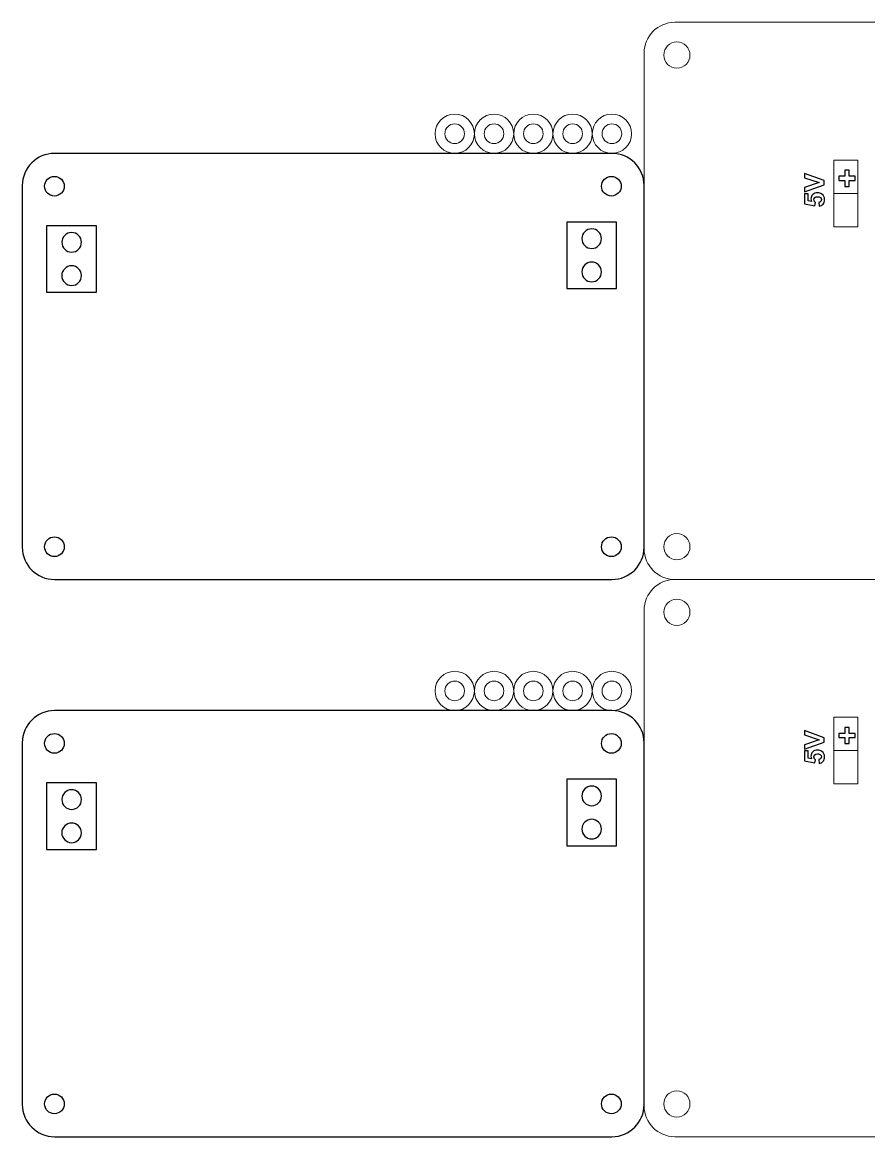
# Model space of a CAD drawing. Header units: millimetres. Extents: x -128 to 127, y -73 to 97.
# Drawn here: x -127.8 to 1.4, y -73.3 to 96.7 of the extents above; entities that cross this region are included whole.
import ezdxf

# ---------------------------------------------------------------- set-up
doc = ezdxf.new("R2010")
doc.units = ezdxf.units.MM
doc.header["$MEASUREMENT"] = 0
doc.layers.add('Layer 1', color=7, linetype='Continuous')

msp = doc.modelspace()

# ---------------------------------------------------------------- linework, layer by layer
at = {"layer": 'Layer 1', "color": 250, "lineweight": 20}
for points in [[(-3.9326, 70.6141), (-0.2682, 70.6141), (-0.2682, 75.6941), (-3.9326, 75.6941), (-3.9326, 70.6141)], [(-3.9326, 65.5341), (-0.2682, 65.5341), (-0.2682, 70.6141), (-3.9326, 70.6141), (-3.9326, 65.5341)], [(-3.9326, -14.3859), (-0.2682, -14.3859), (-0.2682, -9.3059), (-3.9326, -9.3059), (-3.9326, -14.3859)], [(-3.9326, -19.4659), (-0.2682, -19.4659), (-0.2682, -14.3859), (-3.9326, -14.3859), (-3.9326, -19.4659)]]:
    msp.add_lwpolyline(points, close=True, dxfattribs=at)
at = {"layer": 'Layer 1', "color": 250, "lineweight": 25}
for points in [[(-124.0608, 55.5346), (-116.4408, 55.5346), (-116.4408, 65.6946), (-124.0608, 65.6946), (-124.0608, 55.5346)], [(-44.686, 56.0946), (-37.066, 56.0946), (-37.066, 66.2546), (-44.686, 66.2546), (-44.686, 56.0946)], [(-124.0608, -29.4654), (-116.4408, -29.4654), (-116.4408, -19.3054), (-124.0608, -19.3054), (-124.0608, -29.4654)], [(-44.686, -28.9054), (-37.066, -28.9054), (-37.066, -18.7454), (-44.686, -18.7454), (-44.686, -28.9054)]]:
    msp.add_lwpolyline(points, close=True, dxfattribs=at)
at = {"layer": 'Layer 1', "color": 250, "lineweight": 20}
for centre in [(-27.8688, 91.7197), (-27.8688, 16.7197), (-27.8688, 6.7197), (-27.8688, -68.2803)]:
    msp.add_ellipse(centre, major_axis=(0, 2), ratio=1, dxfattribs=at)
at = {"layer": 'Layer 1', "color": 250, "lineweight": 25}
for centre in [(-122.8687, 71.7196), (-37.8688, 71.7196), (-122.8687, 16.7196), (-37.8688, 16.7196), (-122.8687, -13.2804), (-37.8688, -13.2804), (-122.8687, -68.2804), (-37.8688, -68.2804)]:
    msp.add_ellipse(centre, major_axis=(0, 1.5), ratio=1, dxfattribs=at)
at = {"layer": 'Layer 1', "color": 250, "lineweight": 20}
for points, knots in [([(-28.1867, 96.7197), (-28.1867, 96.7197), (122.4491, 96.7197), (122.4491, 96.7197), (122.4491, 96.7197), (125.0244, 96.7197), (127.1312, 94.6128), (127.1312, 92.0376), (127.1312, 92.0376), (127.1312, 92.0376), (127.1312, 16.4018), (127.1312, 16.4018), (127.1312, 16.4018), (127.1312, 13.8266), (125.0244, 11.7197), (122.4491, 11.7197), (122.4491, 11.7197), (122.4491, 11.7197), (-28.1867, 11.7197), (-28.1867, 11.7197), (-28.1867, 11.7197), (-30.762, 11.7197), (-32.8688, 13.8266), (-32.8688, 16.4018), (-32.8688, 16.4018), (-32.8688, 16.4018), (-32.8688, 92.0376), (-32.8688, 92.0376), (-32.8688, 92.0376), (-32.8688, 94.6128), (-30.762, 96.7197), (-28.1867, 96.7197)], [0, 0, 0, 0, 0.11111111, 0.11111111, 0.11111111, 0.11111111, 0.22222222, 0.22222222, 0.22222222, 0.22222222, 0.33333333, 0.33333333, 0.33333333, 0.33333333, 0.44444444, 0.44444444, 0.44444444, 0.44444444, 0.55555556, 0.55555556, 0.55555556, 0.55555556, 0.66666667, 0.66666667, 0.66666667, 0.66666667, 0.77777778, 0.77777778, 0.77777778, 0.77777778, 1, 1, 1, 1]), ([(-64.7821, 79.7207), (-64.7821, 81.3776), (-63.439, 82.7207), (-61.7821, 82.7207), (-61.7821, 82.7207), (-60.1252, 82.7207), (-58.7821, 81.3776), (-58.7821, 79.7207), (-58.7821, 79.7207), (-58.7821, 78.0638), (-60.1252, 76.7207), (-61.7821, 76.7207), (-61.7821, 76.7207), (-63.439, 76.7207), (-64.7821, 78.0638), (-64.7821, 79.7207)], [0, 0, 0, 0, 0.2, 0.2, 0.2, 0.2, 0.4, 0.4, 0.4, 0.4, 0.6, 0.6, 0.6, 0.6, 1, 1, 1, 1]), ([(-58.7821, 79.7207), (-58.7821, 81.3776), (-57.439, 82.7207), (-55.7821, 82.7207), (-55.7821, 82.7207), (-54.1252, 82.7207), (-52.7821, 81.3776), (-52.7821, 79.7207), (-52.7821, 79.7207), (-52.7821, 78.0638), (-54.1252, 76.7207), (-55.7821, 76.7207), (-55.7821, 76.7207), (-57.439, 76.7207), (-58.7821, 78.0638), (-58.7821, 79.7207)], [0, 0, 0, 0, 0.2, 0.2, 0.2, 0.2, 0.4, 0.4, 0.4, 0.4, 0.6, 0.6, 0.6, 0.6, 1, 1, 1, 1]), ([(-52.7821, 79.7207), (-52.7821, 81.3776), (-51.439, 82.7207), (-49.7821, 82.7207), (-49.7821, 82.7207), (-48.1252, 82.7207), (-46.7821, 81.3776), (-46.7821, 79.7207), (-46.7821, 79.7207), (-46.7821, 78.0638), (-48.1252, 76.7207), (-49.7821, 76.7207), (-49.7821, 76.7207), (-51.439, 76.7207), (-52.7821, 78.0638), (-52.7821, 79.7207)], [0, 0, 0, 0, 0.2, 0.2, 0.2, 0.2, 0.4, 0.4, 0.4, 0.4, 0.6, 0.6, 0.6, 0.6, 1, 1, 1, 1]), ([(-46.7821, 79.7207), (-46.7821, 81.3776), (-45.439, 82.7207), (-43.7821, 82.7207), (-43.7821, 82.7207), (-42.1252, 82.7207), (-40.7821, 81.3776), (-40.7821, 79.7207), (-40.7821, 79.7207), (-40.7821, 78.0638), (-42.1252, 76.7207), (-43.7821, 76.7207), (-43.7821, 76.7207), (-45.439, 76.7207), (-46.7821, 78.0638), (-46.7821, 79.7207)], [0, 0, 0, 0, 0.2, 0.2, 0.2, 0.2, 0.4, 0.4, 0.4, 0.4, 0.6, 0.6, 0.6, 0.6, 1, 1, 1, 1]), ([(-40.7821, 79.7207), (-40.7821, 81.3776), (-39.439, 82.7207), (-37.7821, 82.7207), (-37.7821, 82.7207), (-36.1252, 82.7207), (-34.7821, 81.3776), (-34.7821, 79.7207), (-34.7821, 79.7207), (-34.7821, 78.0638), (-36.1252, 76.7207), (-37.7821, 76.7207), (-37.7821, 76.7207), (-39.439, 76.7207), (-40.7821, 78.0638), (-40.7821, 79.7207)], [0, 0, 0, 0, 0.2, 0.2, 0.2, 0.2, 0.4, 0.4, 0.4, 0.4, 0.6, 0.6, 0.6, 0.6, 1, 1, 1, 1]), ([(-63.2821, 79.7207), (-63.2821, 80.5491), (-62.6105, 81.2207), (-61.7821, 81.2207), (-61.7821, 81.2207), (-60.9537, 81.2207), (-60.2821, 80.5491), (-60.2821, 79.7207), (-60.2821, 79.7207), (-60.2821, 78.8923), (-60.9537, 78.2207), (-61.7821, 78.2207), (-61.7821, 78.2207), (-62.6105, 78.2207), (-63.2821, 78.8923), (-63.2821, 79.7207)], [0, 0, 0, 0, 0.2, 0.2, 0.2, 0.2, 0.4, 0.4, 0.4, 0.4, 0.6, 0.6, 0.6, 0.6, 1, 1, 1, 1]), ([(-57.2821, 79.7207), (-57.2821, 80.5491), (-56.6105, 81.2207), (-55.7821, 81.2207), (-55.7821, 81.2207), (-54.9537, 81.2207), (-54.2821, 80.5491), (-54.2821, 79.7207), (-54.2821, 79.7207), (-54.2821, 78.8923), (-54.9537, 78.2207), (-55.7821, 78.2207), (-55.7821, 78.2207), (-56.6105, 78.2207), (-57.2821, 78.8923), (-57.2821, 79.7207)], [0, 0, 0, 0, 0.2, 0.2, 0.2, 0.2, 0.4, 0.4, 0.4, 0.4, 0.6, 0.6, 0.6, 0.6, 1, 1, 1, 1]), ([(-51.2821, 79.7207), (-51.2821, 80.5491), (-50.6105, 81.2207), (-49.7821, 81.2207), (-49.7821, 81.2207), (-48.9537, 81.2207), (-48.2821, 80.5491), (-48.2821, 79.7207), (-48.2821, 79.7207), (-48.2821, 78.8923), (-48.9537, 78.2207), (-49.7821, 78.2207), (-49.7821, 78.2207), (-50.6105, 78.2207), (-51.2821, 78.8923), (-51.2821, 79.7207)], [0, 0, 0, 0, 0.2, 0.2, 0.2, 0.2, 0.4, 0.4, 0.4, 0.4, 0.6, 0.6, 0.6, 0.6, 1, 1, 1, 1]), ([(-45.2821, 79.7207), (-45.2821, 80.5491), (-44.6105, 81.2207), (-43.7821, 81.2207), (-43.7821, 81.2207), (-42.9537, 81.2207), (-42.2821, 80.5491), (-42.2821, 79.7207), (-42.2821, 79.7207), (-42.2821, 78.8923), (-42.9537, 78.2207), (-43.7821, 78.2207), (-43.7821, 78.2207), (-44.6105, 78.2207), (-45.2821, 78.8923), (-45.2821, 79.7207)], [0, 0, 0, 0, 0.2, 0.2, 0.2, 0.2, 0.4, 0.4, 0.4, 0.4, 0.6, 0.6, 0.6, 0.6, 1, 1, 1, 1]), ([(-39.2821, 79.7207), (-39.2821, 80.5491), (-38.6105, 81.2207), (-37.7821, 81.2207), (-37.7821, 81.2207), (-36.9537, 81.2207), (-36.2821, 80.5491), (-36.2821, 79.7207), (-36.2821, 79.7207), (-36.2821, 78.8923), (-36.9537, 78.2207), (-37.7821, 78.2207), (-37.7821, 78.2207), (-38.6105, 78.2207), (-39.2821, 78.8923), (-39.2821, 79.7207)], [0, 0, 0, 0, 0.2, 0.2, 0.2, 0.2, 0.4, 0.4, 0.4, 0.4, 0.6, 0.6, 0.6, 0.6, 1, 1, 1, 1]), ([(-28.1867, 11.7197), (-28.1867, 11.7197), (122.4491, 11.7197), (122.4491, 11.7197), (122.4491, 11.7197), (125.0244, 11.7197), (127.1312, 9.6128), (127.1312, 7.0376), (127.1312, 7.0376), (127.1312, 7.0376), (127.1312, -68.5982), (127.1312, -68.5982), (127.1312, -68.5982), (127.1312, -71.1734), (125.0244, -73.2803), (122.4491, -73.2803), (122.4491, -73.2803), (122.4491, -73.2803), (-28.1867, -73.2803), (-28.1867, -73.2803), (-28.1867, -73.2803), (-30.762, -73.2803), (-32.8688, -71.1734), (-32.8688, -68.5982), (-32.8688, -68.5982), (-32.8688, -68.5982), (-32.8688, 7.0376), (-32.8688, 7.0376), (-32.8688, 7.0376), (-32.8688, 9.6128), (-30.762, 11.7197), (-28.1867, 11.7197)], [0, 0, 0, 0, 0.11111111, 0.11111111, 0.11111111, 0.11111111, 0.22222222, 0.22222222, 0.22222222, 0.22222222, 0.33333333, 0.33333333, 0.33333333, 0.33333333, 0.44444444, 0.44444444, 0.44444444, 0.44444444, 0.55555556, 0.55555556, 0.55555556, 0.55555556, 0.66666667, 0.66666667, 0.66666667, 0.66666667, 0.77777778, 0.77777778, 0.77777778, 0.77777778, 1, 1, 1, 1]), ([(-64.7821, -5.2793), (-64.7821, -3.6224), (-63.439, -2.2793), (-61.7821, -2.2793), (-61.7821, -2.2793), (-60.1252, -2.2793), (-58.7821, -3.6224), (-58.7821, -5.2793), (-58.7821, -5.2793), (-58.7821, -6.9362), (-60.1252, -8.2793), (-61.7821, -8.2793), (-61.7821, -8.2793), (-63.439, -8.2793), (-64.7821, -6.9362), (-64.7821, -5.2793)], [0, 0, 0, 0, 0.2, 0.2, 0.2, 0.2, 0.4, 0.4, 0.4, 0.4, 0.6, 0.6, 0.6, 0.6, 1, 1, 1, 1]), ([(-58.7821, -5.2793), (-58.7821, -3.6224), (-57.439, -2.2793), (-55.7821, -2.2793), (-55.7821, -2.2793), (-54.1252, -2.2793), (-52.7821, -3.6224), (-52.7821, -5.2793), (-52.7821, -5.2793), (-52.7821, -6.9362), (-54.1252, -8.2793), (-55.7821, -8.2793), (-55.7821, -8.2793), (-57.439, -8.2793), (-58.7821, -6.9362), (-58.7821, -5.2793)], [0, 0, 0, 0, 0.2, 0.2, 0.2, 0.2, 0.4, 0.4, 0.4, 0.4, 0.6, 0.6, 0.6, 0.6, 1, 1, 1, 1]), ([(-52.7821, -5.2793), (-52.7821, -3.6224), (-51.439, -2.2793), (-49.7821, -2.2793), (-49.7821, -2.2793), (-48.1252, -2.2793), (-46.7821, -3.6224), (-46.7821, -5.2793), (-46.7821, -5.2793), (-46.7821, -6.9362), (-48.1252, -8.2793), (-49.7821, -8.2793), (-49.7821, -8.2793), (-51.439, -8.2793), (-52.7821, -6.9362), (-52.7821, -5.2793)], [0, 0, 0, 0, 0.2, 0.2, 0.2, 0.2, 0.4, 0.4, 0.4, 0.4, 0.6, 0.6, 0.6, 0.6, 1, 1, 1, 1]), ([(-46.7821, -5.2793), (-46.7821, -3.6224), (-45.439, -2.2793), (-43.7821, -2.2793), (-43.7821, -2.2793), (-42.1252, -2.2793), (-40.7821, -3.6224), (-40.7821, -5.2793), (-40.7821, -5.2793), (-40.7821, -6.9362), (-42.1252, -8.2793), (-43.7821, -8.2793), (-43.7821, -8.2793), (-45.439, -8.2793), (-46.7821, -6.9362), (-46.7821, -5.2793)], [0, 0, 0, 0, 0.2, 0.2, 0.2, 0.2, 0.4, 0.4, 0.4, 0.4, 0.6, 0.6, 0.6, 0.6, 1, 1, 1, 1]), ([(-40.7821, -5.2793), (-40.7821, -3.6224), (-39.439, -2.2793), (-37.7821, -2.2793), (-37.7821, -2.2793), (-36.1252, -2.2793), (-34.7821, -3.6224), (-34.7821, -5.2793), (-34.7821, -5.2793), (-34.7821, -6.9362), (-36.1252, -8.2793), (-37.7821, -8.2793), (-37.7821, -8.2793), (-39.439, -8.2793), (-40.7821, -6.9362), (-40.7821, -5.2793)], [0, 0, 0, 0, 0.2, 0.2, 0.2, 0.2, 0.4, 0.4, 0.4, 0.4, 0.6, 0.6, 0.6, 0.6, 1, 1, 1, 1]), ([(-63.2821, -5.2793), (-63.2821, -4.4509), (-62.6105, -3.7793), (-61.7821, -3.7793), (-61.7821, -3.7793), (-60.9537, -3.7793), (-60.2821, -4.4509), (-60.2821, -5.2793), (-60.2821, -5.2793), (-60.2821, -6.1077), (-60.9537, -6.7793), (-61.7821, -6.7793), (-61.7821, -6.7793), (-62.6105, -6.7793), (-63.2821, -6.1077), (-63.2821, -5.2793)], [0, 0, 0, 0, 0.2, 0.2, 0.2, 0.2, 0.4, 0.4, 0.4, 0.4, 0.6, 0.6, 0.6, 0.6, 1, 1, 1, 1]), ([(-57.2821, -5.2793), (-57.2821, -4.4509), (-56.6105, -3.7793), (-55.7821, -3.7793), (-55.7821, -3.7793), (-54.9537, -3.7793), (-54.2821, -4.4509), (-54.2821, -5.2793), (-54.2821, -5.2793), (-54.2821, -6.1077), (-54.9537, -6.7793), (-55.7821, -6.7793), (-55.7821, -6.7793), (-56.6105, -6.7793), (-57.2821, -6.1077), (-57.2821, -5.2793)], [0, 0, 0, 0, 0.2, 0.2, 0.2, 0.2, 0.4, 0.4, 0.4, 0.4, 0.6, 0.6, 0.6, 0.6, 1, 1, 1, 1]), ([(-51.2821, -5.2793), (-51.2821, -4.4509), (-50.6105, -3.7793), (-49.7821, -3.7793), (-49.7821, -3.7793), (-48.9537, -3.7793), (-48.2821, -4.4509), (-48.2821, -5.2793), (-48.2821, -5.2793), (-48.2821, -6.1077), (-48.9537, -6.7793), (-49.7821, -6.7793), (-49.7821, -6.7793), (-50.6105, -6.7793), (-51.2821, -6.1077), (-51.2821, -5.2793)], [0, 0, 0, 0, 0.2, 0.2, 0.2, 0.2, 0.4, 0.4, 0.4, 0.4, 0.6, 0.6, 0.6, 0.6, 1, 1, 1, 1]), ([(-45.2821, -5.2793), (-45.2821, -4.4509), (-44.6105, -3.7793), (-43.7821, -3.7793), (-43.7821, -3.7793), (-42.9537, -3.7793), (-42.2821, -4.4509), (-42.2821, -5.2793), (-42.2821, -5.2793), (-42.2821, -6.1077), (-42.9537, -6.7793), (-43.7821, -6.7793), (-43.7821, -6.7793), (-44.6105, -6.7793), (-45.2821, -6.1077), (-45.2821, -5.2793)], [0, 0, 0, 0, 0.2, 0.2, 0.2, 0.2, 0.4, 0.4, 0.4, 0.4, 0.6, 0.6, 0.6, 0.6, 1, 1, 1, 1]), ([(-39.2821, -5.2793), (-39.2821, -4.4509), (-38.6105, -3.7793), (-37.7821, -3.7793), (-37.7821, -3.7793), (-36.9537, -3.7793), (-36.2821, -4.4509), (-36.2821, -5.2793), (-36.2821, -5.2793), (-36.2821, -6.1077), (-36.9537, -6.7793), (-37.7821, -6.7793), (-37.7821, -6.7793), (-38.6105, -6.7793), (-39.2821, -6.1077), (-39.2821, -5.2793)], [0, 0, 0, 0, 0.2, 0.2, 0.2, 0.2, 0.4, 0.4, 0.4, 0.4, 0.6, 0.6, 0.6, 0.6, 1, 1, 1, 1])]:
    msp.add_open_spline(points, degree=3, knots=knots, dxfattribs=at)
at = {"layer": 'Layer 1', "color": 250, "lineweight": 25}
for points, knots in [([(-122.8695, 76.7207), (-122.8695, 76.7207), (-37.7821, 76.7207), (-37.7821, 76.7207), (-37.7821, 76.7207), (-35.0797, 76.7207), (-32.8688, 74.5097), (-32.8688, 71.8074), (-32.8688, 71.8074), (-32.8688, 71.8074), (-32.8688, 16.633), (-32.8688, 16.633), (-32.8688, 16.633), (-32.8688, 13.9307), (-35.0797, 11.7197), (-37.7821, 11.7197), (-37.7821, 11.7197), (-37.7821, 11.7197), (-122.8695, 11.7197), (-122.8695, 11.7197), (-122.8695, 11.7197), (-125.5719, 11.7197), (-127.7828, 13.9307), (-127.7828, 16.633), (-127.7828, 16.633), (-127.7828, 16.633), (-127.7828, 71.8074), (-127.7828, 71.8074), (-127.7828, 71.8074), (-127.7828, 74.5097), (-125.5719, 76.7207), (-122.8695, 76.7207)], [0, 0, 0, 0, 0.11111111, 0.11111111, 0.11111111, 0.11111111, 0.22222222, 0.22222222, 0.22222222, 0.22222222, 0.33333333, 0.33333333, 0.33333333, 0.33333333, 0.44444444, 0.44444444, 0.44444444, 0.44444444, 0.55555556, 0.55555556, 0.55555556, 0.55555556, 0.66666667, 0.66666667, 0.66666667, 0.66666667, 0.77777778, 0.77777778, 0.77777778, 0.77777778, 1, 1, 1, 1]), ([(-120.2487, 64.6546), (-119.4203, 64.6546), (-118.7487, 63.983), (-118.7487, 63.1546), (-118.7487, 63.1546), (-118.7487, 62.3262), (-119.4203, 61.6546), (-120.2487, 61.6546), (-120.2487, 61.6546), (-121.0771, 61.6546), (-121.7487, 62.3262), (-121.7487, 63.1546), (-121.7487, 63.1546), (-121.7487, 63.983), (-121.0771, 64.6546), (-120.2487, 64.6546)], [0, 0, 0, 0, 0.2, 0.2, 0.2, 0.2, 0.4, 0.4, 0.4, 0.4, 0.6, 0.6, 0.6, 0.6, 1, 1, 1, 1]), ([(-40.8739, 65.2146), (-40.0455, 65.2146), (-39.3739, 64.543), (-39.3739, 63.7146), (-39.3739, 63.7146), (-39.3739, 62.8862), (-40.0455, 62.2146), (-40.8739, 62.2146), (-40.8739, 62.2146), (-41.7023, 62.2146), (-42.3739, 62.8862), (-42.3739, 63.7146), (-42.3739, 63.7146), (-42.3739, 64.543), (-41.7023, 65.2146), (-40.8739, 65.2146)], [0, 0, 0, 0, 0.2, 0.2, 0.2, 0.2, 0.4, 0.4, 0.4, 0.4, 0.6, 0.6, 0.6, 0.6, 1, 1, 1, 1]), ([(-120.2508, 59.5746), (-119.4224, 59.5746), (-118.7508, 58.903), (-118.7508, 58.0746), (-118.7508, 58.0746), (-118.7508, 57.2462), (-119.4224, 56.5746), (-120.2508, 56.5746), (-120.2508, 56.5746), (-121.0792, 56.5746), (-121.7508, 57.2462), (-121.7508, 58.0746), (-121.7508, 58.0746), (-121.7508, 58.903), (-121.0792, 59.5746), (-120.2508, 59.5746)], [0, 0, 0, 0, 0.2, 0.2, 0.2, 0.2, 0.4, 0.4, 0.4, 0.4, 0.6, 0.6, 0.6, 0.6, 1, 1, 1, 1]), ([(-40.876, 60.1346), (-40.0476, 60.1346), (-39.376, 59.463), (-39.376, 58.6346), (-39.376, 58.6346), (-39.376, 57.8062), (-40.0476, 57.1346), (-40.876, 57.1346), (-40.876, 57.1346), (-41.7044, 57.1346), (-42.376, 57.8062), (-42.376, 58.6346), (-42.376, 58.6346), (-42.376, 59.463), (-41.7044, 60.1346), (-40.876, 60.1346)], [0, 0, 0, 0, 0.2, 0.2, 0.2, 0.2, 0.4, 0.4, 0.4, 0.4, 0.6, 0.6, 0.6, 0.6, 1, 1, 1, 1]), ([(-122.8695, -8.2793), (-122.8695, -8.2793), (-37.7821, -8.2793), (-37.7821, -8.2793), (-37.7821, -8.2793), (-35.0797, -8.2793), (-32.8688, -10.4903), (-32.8688, -13.1926), (-32.8688, -13.1926), (-32.8688, -13.1926), (-32.8688, -68.367), (-32.8688, -68.367), (-32.8688, -68.367), (-32.8688, -71.0693), (-35.0797, -73.2803), (-37.7821, -73.2803), (-37.7821, -73.2803), (-37.7821, -73.2803), (-122.8695, -73.2803), (-122.8695, -73.2803), (-122.8695, -73.2803), (-125.5719, -73.2803), (-127.7828, -71.0693), (-127.7828, -68.367), (-127.7828, -68.367), (-127.7828, -68.367), (-127.7828, -13.1926), (-127.7828, -13.1926), (-127.7828, -13.1926), (-127.7828, -10.4903), (-125.5719, -8.2793), (-122.8695, -8.2793)], [0, 0, 0, 0, 0.11111111, 0.11111111, 0.11111111, 0.11111111, 0.22222222, 0.22222222, 0.22222222, 0.22222222, 0.33333333, 0.33333333, 0.33333333, 0.33333333, 0.44444444, 0.44444444, 0.44444444, 0.44444444, 0.55555556, 0.55555556, 0.55555556, 0.55555556, 0.66666667, 0.66666667, 0.66666667, 0.66666667, 0.77777778, 0.77777778, 0.77777778, 0.77777778, 1, 1, 1, 1]), ([(-120.2487, -20.3454), (-119.4203, -20.3454), (-118.7487, -21.017), (-118.7487, -21.8454), (-118.7487, -21.8454), (-118.7487, -22.6738), (-119.4203, -23.3454), (-120.2487, -23.3454), (-120.2487, -23.3454), (-121.0771, -23.3454), (-121.7487, -22.6738), (-121.7487, -21.8454), (-121.7487, -21.8454), (-121.7487, -21.017), (-121.0771, -20.3454), (-120.2487, -20.3454)], [0, 0, 0, 0, 0.2, 0.2, 0.2, 0.2, 0.4, 0.4, 0.4, 0.4, 0.6, 0.6, 0.6, 0.6, 1, 1, 1, 1]), ([(-40.8739, -19.7854), (-40.0455, -19.7854), (-39.3739, -20.457), (-39.3739, -21.2854), (-39.3739, -21.2854), (-39.3739, -22.1138), (-40.0455, -22.7854), (-40.8739, -22.7854), (-40.8739, -22.7854), (-41.7023, -22.7854), (-42.3739, -22.1138), (-42.3739, -21.2854), (-42.3739, -21.2854), (-42.3739, -20.457), (-41.7023, -19.7854), (-40.8739, -19.7854)], [0, 0, 0, 0, 0.2, 0.2, 0.2, 0.2, 0.4, 0.4, 0.4, 0.4, 0.6, 0.6, 0.6, 0.6, 1, 1, 1, 1]), ([(-120.2508, -25.4254), (-119.4224, -25.4254), (-118.7508, -26.097), (-118.7508, -26.9254), (-118.7508, -26.9254), (-118.7508, -27.7538), (-119.4224, -28.4254), (-120.2508, -28.4254), (-120.2508, -28.4254), (-121.0792, -28.4254), (-121.7508, -27.7538), (-121.7508, -26.9254), (-121.7508, -26.9254), (-121.7508, -26.097), (-121.0792, -25.4254), (-120.2508, -25.4254)], [0, 0, 0, 0, 0.2, 0.2, 0.2, 0.2, 0.4, 0.4, 0.4, 0.4, 0.6, 0.6, 0.6, 0.6, 1, 1, 1, 1]), ([(-40.876, -24.8654), (-40.0476, -24.8654), (-39.376, -25.537), (-39.376, -26.3654), (-39.376, -26.3654), (-39.376, -27.1938), (-40.0476, -27.8654), (-40.876, -27.8654), (-40.876, -27.8654), (-41.7044, -27.8654), (-42.376, -27.1938), (-42.376, -26.3654), (-42.376, -26.3654), (-42.376, -25.537), (-41.7044, -24.8654), (-40.876, -24.8654)], [0, 0, 0, 0, 0.2, 0.2, 0.2, 0.2, 0.4, 0.4, 0.4, 0.4, 0.6, 0.6, 0.6, 0.6, 1, 1, 1, 1])]:
    msp.add_open_spline(points, degree=3, knots=knots, dxfattribs=at)
at = {"layer": 'Layer 1', "color": 250}
for points, knots in [([(-5.3845, 71.9218), (-5.3845, 71.9218), (-8.4155, 70.8374), (-8.4155, 70.8374), (-8.4155, 70.8374), (-8.4155, 70.8374), (-8.4155, 71.5006), (-8.4155, 71.5006), (-8.4155, 71.5006), (-8.4155, 71.5006), (-6.1719, 72.2704), (-6.1719, 72.2704), (-6.1719, 72.2704), (-6.1719, 72.2704), (-8.4155, 73.0091), (-8.4155, 73.0091), (-8.4155, 73.0091), (-8.4155, 73.0091), (-8.4155, 73.661), (-8.4155, 73.661), (-8.4155, 73.661), (-8.4155, 73.661), (-5.3845, 72.5829), (-5.3845, 72.5829), (-5.3845, 72.5829), (-5.3845, 72.5829), (-5.3845, 71.9218), (-5.3845, 71.9218)], [0, 0, 0, 0, 0.125, 0.125, 0.125, 0.125, 0.25, 0.25, 0.25, 0.25, 0.375, 0.375, 0.375, 0.375, 0.5, 0.5, 0.5, 0.5, 0.625, 0.625, 0.625, 0.625, 0.75, 0.75, 0.75, 0.75, 1, 1, 1, 1]), ([(-2.2129, 71.6821), (-2.2129, 71.6821), (-2.2129, 72.6007), (-2.2129, 72.6007), (-2.2129, 72.6007), (-2.2129, 72.6007), (-3.1414, 72.6007), (-3.1414, 72.6007), (-3.1414, 72.6007), (-3.1414, 72.6007), (-3.1414, 73.2329), (-3.1414, 73.2329), (-3.1414, 73.2329), (-3.1414, 73.2329), (-2.2129, 73.2329), (-2.2129, 73.2329), (-2.2129, 73.2329), (-2.2129, 73.2329), (-2.2129, 74.1515), (-2.2129, 74.1515), (-2.2129, 74.1515), (-2.2129, 74.1515), (-1.5956, 74.1515), (-1.5956, 74.1515), (-1.5956, 74.1515), (-1.5956, 74.1515), (-1.5956, 73.2329), (-1.5956, 73.2329), (-1.5956, 73.2329), (-1.5956, 73.2329), (-0.6671, 73.2329), (-0.6671, 73.2329), (-0.6671, 73.2329), (-0.6671, 73.2329), (-0.6671, 72.6007), (-0.6671, 72.6007), (-0.6671, 72.6007), (-0.6671, 72.6007), (-1.5956, 72.6007), (-1.5956, 72.6007), (-1.5956, 72.6007), (-1.5956, 72.6007), (-1.5956, 71.6821), (-1.5956, 71.6821), (-1.5956, 71.6821), (-1.5956, 71.6821), (-2.2129, 71.6821), (-2.2129, 71.6821)], [0, 0, 0, 0, 0.07692308, 0.07692308, 0.07692308, 0.07692308, 0.15384615, 0.15384615, 0.15384615, 0.15384615, 0.23076923, 0.23076923, 0.23076923, 0.23076923, 0.30769231, 0.30769231, 0.30769231, 0.30769231, 0.38461538, 0.38461538, 0.38461538, 0.38461538, 0.46153846, 0.46153846, 0.46153846, 0.46153846, 0.53846154, 0.53846154, 0.53846154, 0.53846154, 0.61538462, 0.61538462, 0.61538462, 0.61538462, 0.69230769, 0.69230769, 0.69230769, 0.69230769, 0.76923077, 0.76923077, 0.76923077, 0.76923077, 0.84615385, 0.84615385, 0.84615385, 0.84615385, 1, 1, 1, 1]), ([(-6.1627, 68.6693), (-6.1627, 68.6693), (-6.2227, 69.2492), (-6.2227, 69.2492), (-6.2227, 69.2492), (-6.0915, 69.2662), (-5.987, 69.3148), (-5.9101, 69.396), (-5.9101, 69.396), (-5.8332, 69.4778), (-5.7951, 69.5717), (-5.7951, 69.6782), (-5.7951, 69.6782), (-5.7951, 69.7996), (-5.8445, 69.9026), (-5.944, 69.9865), (-5.944, 69.9865), (-6.0435, 70.0705), (-6.1931, 70.1128), (-6.3927, 70.1128), (-6.3927, 70.1128), (-6.5804, 70.1128), (-6.7208, 70.0712), (-6.8146, 69.9872), (-6.8146, 69.9872), (-6.9085, 69.904), (-6.9551, 69.7953), (-6.9551, 69.6613), (-6.9551, 69.6613), (-6.9551, 69.4941), (-6.8817, 69.3438), (-6.7349, 69.2111), (-6.7349, 69.2111), (-6.7349, 69.2111), (-6.8027, 68.7412), (-6.8027, 68.7412), (-6.8027, 68.7412), (-6.8027, 68.7412), (-8.3774, 69.0376), (-8.3774, 69.0376), (-8.3774, 69.0376), (-8.3774, 69.0376), (-8.3774, 70.5743), (-8.3774, 70.5743), (-8.3774, 70.5743), (-8.3774, 70.5743), (-7.8356, 70.5743), (-7.8356, 70.5743), (-7.8356, 70.5743), (-7.8356, 70.5743), (-7.8356, 69.4785), (-7.8356, 69.4785), (-7.8356, 69.4785), (-7.8356, 69.4785), (-7.3198, 69.3868), (-7.3198, 69.3868), (-7.3198, 69.3868), (-7.384, 69.5159), (-7.4165, 69.6486), (-7.4165, 69.784), (-7.4165, 69.784), (-7.4165, 70.0423), (-7.3226, 70.261), (-7.1343, 70.4402), (-7.1343, 70.4402), (-6.9466, 70.6201), (-6.7025, 70.7097), (-6.4019, 70.7097), (-6.4019, 70.7097), (-6.1514, 70.7097), (-5.9285, 70.637), (-5.7316, 70.4924), (-5.7316, 70.4924), (-5.4635, 70.2949), (-5.3295, 70.0211), (-5.3295, 69.6711), (-5.3295, 69.6711), (-5.3295, 69.391), (-5.405, 69.1624), (-5.5552, 68.9861), (-5.5552, 68.9861), (-5.7062, 68.809), (-5.908, 68.7038), (-6.1627, 68.6693)], [0, 0, 0, 0, 0.04545455, 0.04545455, 0.04545455, 0.04545455, 0.09090909, 0.09090909, 0.09090909, 0.09090909, 0.13636364, 0.13636364, 0.13636364, 0.13636364, 0.18181818, 0.18181818, 0.18181818, 0.18181818, 0.22727273, 0.22727273, 0.22727273, 0.22727273, 0.27272727, 0.27272727, 0.27272727, 0.27272727, 0.31818182, 0.31818182, 0.31818182, 0.31818182, 0.36363636, 0.36363636, 0.36363636, 0.36363636, 0.40909091, 0.40909091, 0.40909091, 0.40909091, 0.45454545, 0.45454545, 0.45454545, 0.45454545, 0.5, 0.5, 0.5, 0.5, 0.54545455, 0.54545455, 0.54545455, 0.54545455, 0.59090909, 0.59090909, 0.59090909, 0.59090909, 0.63636364, 0.63636364, 0.63636364, 0.63636364, 0.68181818, 0.68181818, 0.68181818, 0.68181818, 0.72727273, 0.72727273, 0.72727273, 0.72727273, 0.77272727, 0.77272727, 0.77272727, 0.77272727, 0.81818182, 0.81818182, 0.81818182, 0.81818182, 0.86363636, 0.86363636, 0.86363636, 0.86363636, 0.90909091, 0.90909091, 0.90909091, 0.90909091, 1, 1, 1, 1]), ([(-5.3845, -13.0782), (-5.3845, -13.0782), (-8.4155, -14.1626), (-8.4155, -14.1626), (-8.4155, -14.1626), (-8.4155, -14.1626), (-8.4155, -13.4994), (-8.4155, -13.4994), (-8.4155, -13.4994), (-8.4155, -13.4994), (-6.1719, -12.7296), (-6.1719, -12.7296), (-6.1719, -12.7296), (-6.1719, -12.7296), (-8.4155, -11.9909), (-8.4155, -11.9909), (-8.4155, -11.9909), (-8.4155, -11.9909), (-8.4155, -11.339), (-8.4155, -11.339), (-8.4155, -11.339), (-8.4155, -11.339), (-5.3845, -12.4171), (-5.3845, -12.4171), (-5.3845, -12.4171), (-5.3845, -12.4171), (-5.3845, -13.0782), (-5.3845, -13.0782)], [0, 0, 0, 0, 0.125, 0.125, 0.125, 0.125, 0.25, 0.25, 0.25, 0.25, 0.375, 0.375, 0.375, 0.375, 0.5, 0.5, 0.5, 0.5, 0.625, 0.625, 0.625, 0.625, 0.75, 0.75, 0.75, 0.75, 1, 1, 1, 1]), ([(-2.2129, -13.3179), (-2.2129, -13.3179), (-2.2129, -12.3993), (-2.2129, -12.3993), (-2.2129, -12.3993), (-2.2129, -12.3993), (-3.1414, -12.3993), (-3.1414, -12.3993), (-3.1414, -12.3993), (-3.1414, -12.3993), (-3.1414, -11.7671), (-3.1414, -11.7671), (-3.1414, -11.7671), (-3.1414, -11.7671), (-2.2129, -11.7671), (-2.2129, -11.7671), (-2.2129, -11.7671), (-2.2129, -11.7671), (-2.2129, -10.8485), (-2.2129, -10.8485), (-2.2129, -10.8485), (-2.2129, -10.8485), (-1.5956, -10.8485), (-1.5956, -10.8485), (-1.5956, -10.8485), (-1.5956, -10.8485), (-1.5956, -11.7671), (-1.5956, -11.7671), (-1.5956, -11.7671), (-1.5956, -11.7671), (-0.6671, -11.7671), (-0.6671, -11.7671), (-0.6671, -11.7671), (-0.6671, -11.7671), (-0.6671, -12.3993), (-0.6671, -12.3993), (-0.6671, -12.3993), (-0.6671, -12.3993), (-1.5956, -12.3993), (-1.5956, -12.3993), (-1.5956, -12.3993), (-1.5956, -12.3993), (-1.5956, -13.3179), (-1.5956, -13.3179), (-1.5956, -13.3179), (-1.5956, -13.3179), (-2.2129, -13.3179), (-2.2129, -13.3179)], [0, 0, 0, 0, 0.07692308, 0.07692308, 0.07692308, 0.07692308, 0.15384615, 0.15384615, 0.15384615, 0.15384615, 0.23076923, 0.23076923, 0.23076923, 0.23076923, 0.30769231, 0.30769231, 0.30769231, 0.30769231, 0.38461538, 0.38461538, 0.38461538, 0.38461538, 0.46153846, 0.46153846, 0.46153846, 0.46153846, 0.53846154, 0.53846154, 0.53846154, 0.53846154, 0.61538462, 0.61538462, 0.61538462, 0.61538462, 0.69230769, 0.69230769, 0.69230769, 0.69230769, 0.76923077, 0.76923077, 0.76923077, 0.76923077, 0.84615385, 0.84615385, 0.84615385, 0.84615385, 1, 1, 1, 1]), ([(-6.1627, -16.3307), (-6.1627, -16.3307), (-6.2227, -15.7508), (-6.2227, -15.7508), (-6.2227, -15.7508), (-6.0915, -15.7338), (-5.987, -15.6852), (-5.9101, -15.604), (-5.9101, -15.604), (-5.8332, -15.5222), (-5.7951, -15.4283), (-5.7951, -15.3218), (-5.7951, -15.3218), (-5.7951, -15.2004), (-5.8445, -15.0974), (-5.944, -15.0135), (-5.944, -15.0135), (-6.0435, -14.9295), (-6.1931, -14.8872), (-6.3927, -14.8872), (-6.3927, -14.8872), (-6.5804, -14.8872), (-6.7208, -14.9288), (-6.8146, -15.0128), (-6.8146, -15.0128), (-6.9085, -15.096), (-6.9551, -15.2047), (-6.9551, -15.3387), (-6.9551, -15.3387), (-6.9551, -15.5059), (-6.8817, -15.6562), (-6.7349, -15.7889), (-6.7349, -15.7889), (-6.7349, -15.7889), (-6.8027, -16.2588), (-6.8027, -16.2588), (-6.8027, -16.2588), (-6.8027, -16.2588), (-8.3774, -15.9624), (-8.3774, -15.9624), (-8.3774, -15.9624), (-8.3774, -15.9624), (-8.3774, -14.4257), (-8.3774, -14.4257), (-8.3774, -14.4257), (-8.3774, -14.4257), (-7.8356, -14.4257), (-7.8356, -14.4257), (-7.8356, -14.4257), (-7.8356, -14.4257), (-7.8356, -15.5215), (-7.8356, -15.5215), (-7.8356, -15.5215), (-7.8356, -15.5215), (-7.3198, -15.6132), (-7.3198, -15.6132), (-7.3198, -15.6132), (-7.384, -15.4841), (-7.4165, -15.3514), (-7.4165, -15.216), (-7.4165, -15.216), (-7.4165, -14.9577), (-7.3226, -14.739), (-7.1343, -14.5598), (-7.1343, -14.5598), (-6.9466, -14.3799), (-6.7025, -14.2903), (-6.4019, -14.2903), (-6.4019, -14.2903), (-6.1514, -14.2903), (-5.9285, -14.363), (-5.7316, -14.5076), (-5.7316, -14.5076), (-5.4635, -14.7051), (-5.3295, -14.9789), (-5.3295, -15.3289), (-5.3295, -15.3289), (-5.3295, -15.609), (-5.405, -15.8376), (-5.5552, -16.0139), (-5.5552, -16.0139), (-5.7062, -16.191), (-5.908, -16.2962), (-6.1627, -16.3307)], [0, 0, 0, 0, 0.04545455, 0.04545455, 0.04545455, 0.04545455, 0.09090909, 0.09090909, 0.09090909, 0.09090909, 0.13636364, 0.13636364, 0.13636364, 0.13636364, 0.18181818, 0.18181818, 0.18181818, 0.18181818, 0.22727273, 0.22727273, 0.22727273, 0.22727273, 0.27272727, 0.27272727, 0.27272727, 0.27272727, 0.31818182, 0.31818182, 0.31818182, 0.31818182, 0.36363636, 0.36363636, 0.36363636, 0.36363636, 0.40909091, 0.40909091, 0.40909091, 0.40909091, 0.45454545, 0.45454545, 0.45454545, 0.45454545, 0.5, 0.5, 0.5, 0.5, 0.54545455, 0.54545455, 0.54545455, 0.54545455, 0.59090909, 0.59090909, 0.59090909, 0.59090909, 0.63636364, 0.63636364, 0.63636364, 0.63636364, 0.68181818, 0.68181818, 0.68181818, 0.68181818, 0.72727273, 0.72727273, 0.72727273, 0.72727273, 0.77272727, 0.77272727, 0.77272727, 0.77272727, 0.81818182, 0.81818182, 0.81818182, 0.81818182, 0.86363636, 0.86363636, 0.86363636, 0.86363636, 0.90909091, 0.90909091, 0.90909091, 0.90909091, 1, 1, 1, 1])]:
    msp.add_open_spline(points, degree=3, knots=knots, dxfattribs=at)

doc.saveas('drawing.dxf')
